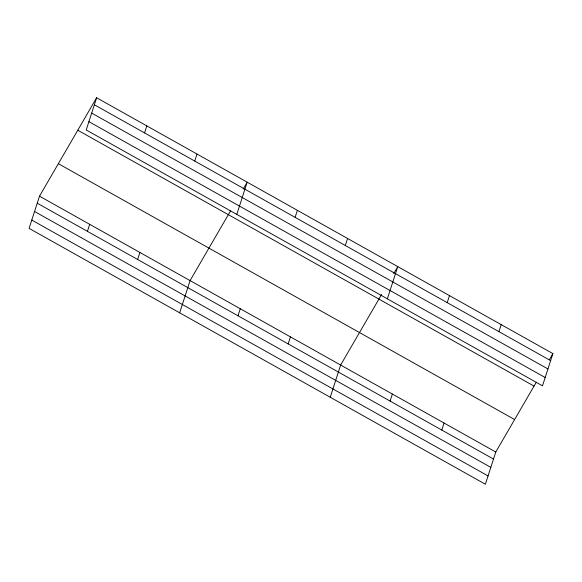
<?xml version="1.0" encoding="UTF-8"?>
<svg xmlns="http://www.w3.org/2000/svg" width="582" height="582" viewBox="0 0 582 582"><rect width="100%" height="100%" fill="white"/><g stroke="black" fill="none" stroke-linecap="round" stroke-linejoin="round"><path stroke-width="0.87" d="M96.627 97.754L86.223 129.968L542.497 385.83L552.9 353.616L96.627 97.754L39.503 196.17L29.1 228.384L485.373 484.246L495.777 452.032L536.291 382.228M87.431 231.33L89.693 224.31M144.554 132.914L146.817 125.901M137.621 259.477L139.884 252.457M194.744 161.061L197.007 154.041M179.671 312.818L190.074 280.604L230.588 210.8M236.794 214.402L247.197 182.188L243.16 189.15M237.994 315.764L240.264 308.744M295.118 217.355L297.387 210.335M288.185 343.911L290.454 336.891M345.308 245.495L347.578 238.475M330.241 397.251L340.645 365.038L381.61 294.456M387.365 298.842L397.768 266.621L393.73 273.584M390.086 401.056L392.355 394.036M447.209 302.64L449.479 295.62M441.796 430.054L444.066 423.034M498.919 331.638L501.189 324.618M549.306 359.8L552.9 353.616M94.364 104.775L550.63 360.636M91.672 113.09L547.946 368.952M88.908 121.653L545.181 377.514M77.777 130.23L534.05 386.092M58.36 163.695L514.626 419.549M39.503 196.17L495.777 452.032M37.241 203.191L493.507 459.053M34.556 211.506L490.822 467.368M31.784 220.069L488.058 475.931"/></g></svg>
